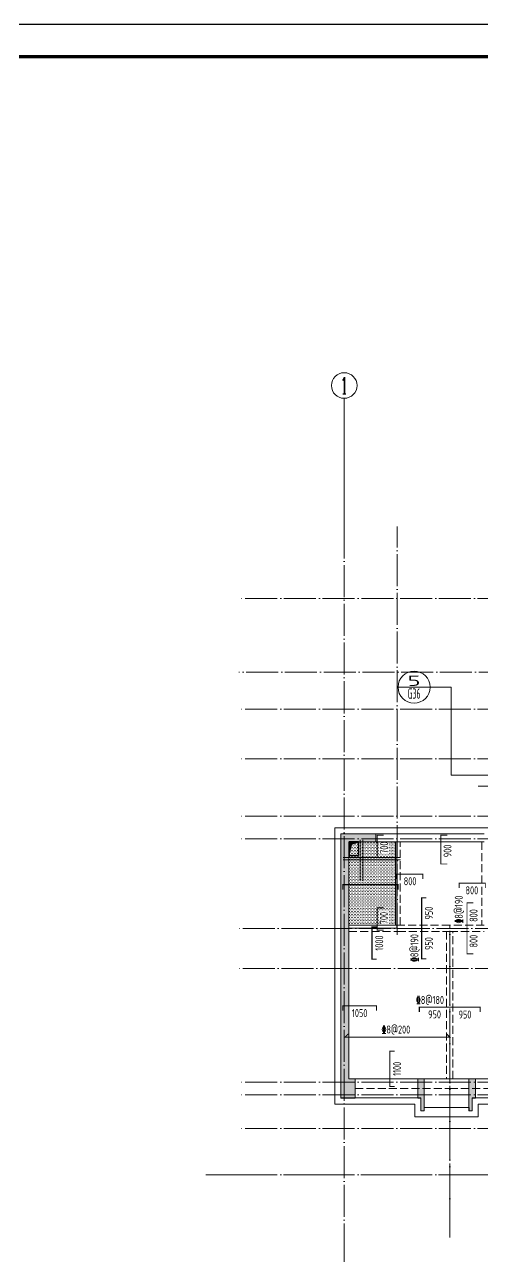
# Model space of a CAD drawing. Extents: x -129922 to 1190196, y -520662 to 139923.
# Drawn here: x 576760 to 591054, y -326059 to -287584 of the extents above; entities that cross this region are included whole.
import ezdxf
from ezdxf.enums import TextEntityAlignment as Align

# ---------------------------------------------------------------- set-up
doc = ezdxf.new("R2010")
doc.units = 0
doc.header["$LTSCALE"] = 1000
doc.header["$MEASUREMENT"] = 0
doc.linetypes.add('DASH', pattern=[0.35, 0.25, -0.1])
doc.linetypes.add('DOTE', pattern=[2.42, 2, -0.2, 0.02, -0.2])
for name, color, linetype, lineweight in [('A-平面-饰线', 11, 'Continuous', 15), ('A-标注-轴号', 3, 'Continuous', 15), ('A-标注-轴号文字', 7, 'Continuous', 15), ('A-轴线-塔楼', 1, 'DOTE', 9), ('A-轴线-塔楼$J4-三层平面图-山2', 1, 'DOTE', 9), ('A-轴线-隔墙', 41, 'DOTE', 9), ('S-基础-DQ', 6, 'Continuous', 20), ('S-墙柱-HATCH', 251, 'Continuous', 9), ('S-墙柱-WALL', 6, 'Continuous', 20), ('S-大样-DIM', 3, 'Continuous', 20), ('S-大样-HATCH', 251, 'Continuous', 9), ('S-大样-实线', 2, 'Continuous', 20), ('S-板-BEAM', 4, 'DASH', 20), ('S-板-BEAM-CON', 2, 'Continuous', 20), ('S-板-大样索引', 3, 'Continuous', 20), ('S-板-文字', 7, 'Continuous', 20), ('S-板-板面填充', 251, 'Continuous', 20), ('S-板-标高', 3, 'Continuous', 20), ('S-板-楼板正筋', 107, 'Continuous', 20), ('S-板-楼板正筋文字', 107, 'Continuous', 20), ('S-板-楼板负筋', 1, 'Continuous', 20), ('S-板-楼板负筋文字', 7, 'Continuous', 20), ('S-板-模板线条', 140, 'Continuous', 20), ('S-板-洞口边线', 211, 'Continuous', 20), ('S-轴网-轴线', 1, 'DOTE', 9)]:
    doc.layers.add(name, color=color, linetype=linetype, lineweight=lineweight)
for name, color, linetype in [('HOLE', 5, 'Continuous'), ('HOLE_HATCH', 9, 'Continuous'), ('Y-云图图框', 7, 'Continuous'), ('楼板负筋文字', 7, 'Continuous'), ('楼板负筋钢筋', 1, 'Continuous')]:
    doc.layers.add(name, color=color, linetype=linetype)
doc.styles.add('_TCH_AXIS', font='COMPLEX.shx', dxfattribs={"bigfont": 'hztxt.shx'})
doc.styles.add('_YT_Name', font='', dxfattribs={"width": 0.8})
doc.styles.add('_YT_Sign_Text', font='ros.shx', dxfattribs={"width": 0.8, "bigfont": 'hztxt.shx'})
doc.styles.add('COMPLEX', font='COMPLEX')
doc.styles.get("Standard").update_dxf_attribs({"font": 'gbenor.shx', "bigfont": 'gbcbig.shx'})
doc.styles.add('TSSD_Rein', font='tssdeng.shx', dxfattribs={"width": 0.7, "bigfont": 'hztxt.shx'})
doc.styles.get('_YT_Name').set_extended_font_data('SimHei')

# ---------------------------------------------------------------- blocks, each defined once
blk = doc.blocks.new('sgfhgfjhg')
at = {"layer": 'S-墙柱-WALL'}
blk.add_lwpolyline([(6288703, -1491407), (6287613, -1491407), (6287613, -1499657), (6288063, -1499657), (6288063, -1499057), (6287863, -1499057), (6287863, -1491657), (6288703, -1491657)], close=True, dxfattribs=at)
blk = doc.blocks.new('sfdhgfjhgjhgj')
at = {"layer": 'S-墙柱-HATCH'}
h = blk.add_hatch(color=256, dxfattribs=at)
h.dxf.hatch_style = 1
h.paths.add_polyline_path([(6492653, -1551164), (6491563, -1551164), (6491563, -1559414), (6492013, -1559414), (6492013, -1558814), (6491813, -1558814), (6491813, -1551414), (6492653, -1551414)])
blk.add_blockref('sgfhgfjhg', (203950, -59758))
blk = doc.blocks.new('ECMCTK_A1_横_单行图名--0')
at = {"color": 4}
blk.add_lwpolyline([(0, 0), (841, 0), (841, 594), (0, 594)], close=True, dxfattribs=at)
at = {"const_width": 1}
blk.add_lwpolyline([(25, 10), (831, 10), (831, 584), (25, 584)], close=True, dxfattribs=at)
at = {"color": 80, "flags": 3}
for tag, height, p in [('YTHQINS', 3, (34.31, 585.5)), ('ECMCKEY', 3, (292.07, 288.23)), ('YTTQINS', 5.62, (848.03, 12.81)), ('YTFRAME', 3, (652.76, 5.84)), ('YTBARCODE_T1', 3, (749.78, 5.95))]:
    blk.add_attdef(tag, text='', height=height, dxfattribs=at).set_placement(p, align=Align.MIDDLE_CENTER)
for tag, height, style, width, p in [('证书编号', 4, '_YT_Sign_Text', 0.8, (708.87, 43.81)), ('审查批准号', 4, '_YT_Sign_Text', 0.8, (761.06, 43.81)), ('工程号', 4, '_YT_Sign_Text', 0.5, (804.08, 44.12)), ('设计单位', 6, '_YT_Name', 0.8, (623.75, 38.6)), ('建设单位', 4, '_YT_Sign_Text', 0.8, (734.96, 36.11)), ('阶段', 4, '_YT_Sign_Text', 0.8, (804.08, 35.81)), ('项目号', 4, '_YT_Sign_Text', 0.5, (822.08, 33.72)), ('项目名称', 4, '_YT_Sign_Text', 0.8, (734.96, 28.11)), ('专业', 4, '_YT_Sign_Text', 0.8, (804.08, 27.31)), ('图纸编号', 4, '_YT_Sign_Text', 0.5, (803.93, 19.36)), ('图纸名称', 4.5, '_YT_Name', 0.8, (735.39, 15.06)), ('出图比例', 4.2, '_YT_Sign_Text', 0.8, (681.82, 11.78)), ('日期', 4, '_YT_Sign_Text', 0.5, (803.88, 12.13)), ('版本号', 4, '_YT_Sign_Text', 0.8, (822.08, 13))]:
    blk.add_attdef(tag, text='', height=height, dxfattribs=dict(style=style, width=width)).set_placement(p, align=Align.CENTER)
at = {"style": '_YT_Sign_Text', "width": 0.8, "flags": 3}
for tag, p, height in [('[审定人]', (590.95, 27.81), 4.1), ('{审定人}', (605.87, 26.45), 6.24), ('[校对人]', (642.23, 27.82), 4.1), ('{校对人}', (658.35, 26.53), 6.24), ('[审核人]', (591.01, 19.76), 4.1), ('{审核人}', (606.98, 18.44), 6.24), ('[设计人]', (642.47, 20.21), 4.1), ('{设计人}', (658.48, 18.54), 6.24), ('[项目负责人]', (590.78, 12.01), 4.1), ('{项目负责人}', (608.28, 10.72), 6.24), ('[专业负责人]', (642.74, 11.77), 4.1), ('{专业负责人}', (658.58, 10.36), 6.24)]:
    blk.add_attdef(tag, p, '', height=height, dxfattribs=at)
at = {"color": 80, "flags": 3}
for tag, p in [('YTBZSIT', (25, 10)), ('EXT_TK_LEFT', (25, 10)), ('YTQRCODE', (551.04, 11.91))]:
    blk.add_attdef(tag, p, '', height=3, dxfattribs=at)
blk = doc.blocks.new('20191023.11405152')
at = {"layer": 'S-大样-HATCH'}
h = blk.add_hatch(color=256, dxfattribs=at)
h.dxf.hatch_style = 1
h.paths.add_polyline_path([(-100, 0), (0, 0), (0, -400), (100, -400), (100, 600), (-100, 600)])
at = {"layer": 'S-大样-实线'}
blk.add_lwpolyline([(-100, 0), (0, 0), (0, -400), (100, -400), (100, 600), (-100, 600)], close=True, dxfattribs=at)
blk = doc.blocks.new('sfdhgfdhgfdjhgfjhgjk')
at = {"layer": 'S-板-BEAM'}
for p, q in [((6590541, -1486954), (6590541, -1484354)), ((6593091, -1484354), (6593091, -1486954)), ((6592091, -1486954), (6590466, -1486954)), ((6593166, -1486954), (6592091, -1486954)), ((6588941, -1487154), (6590466, -1487154)), ((6590466, -1487154), (6592091, -1487154)), ((6591991, -1487154), (6591991, -1491754)), ((6592091, -1487154), (6593166, -1487154)), ((6592191, -1491754), (6592191, -1487154)), ((6589141, -1492054), (6592091, -1492054)), ((6592091, -1492054), (6594591, -1492054))]:
    blk.add_line(p, q, dxfattribs=at)
at = {"layer": 'S-板-BEAM-CON'}
for p, q in [((6590466, -1484104), (6589781, -1484104)), ((6589781, -1484354), (6590466, -1484354)), ((6590391, -1484354), (6590391, -1486954)), ((6593166, -1484104), (6590466, -1484104)), ((6593166, -1484354), (6590466, -1484354)), ((6590466, -1486954), (6588941, -1486954)), ((6592091, -1491754), (6589141, -1491754)), ((6594591, -1491754), (6592091, -1491754))]:
    blk.add_line(p, q, dxfattribs=at)
at = {"layer": 'S-板-模板线条', "ltscale": 0.5}
blk.add_lwpolyline([(6588691, -1492354), (6591191, -1492354), (6591191, -1492754), (6591291, -1492754), (6591291, -1492654), (6592691, -1492654), (6592691, -1492754), (6592791, -1492754), (6592791, -1492354), (6594791, -1492354)], dxfattribs=at)
blk = doc.blocks.new('A$C74CD54C9')
at = {"layer": 'A-平面-饰线'}
blk.add_lwpolyline([(-7090, -15690), (-8810, -15690), (-8810, -16090), (-10790, -16090), (-10790, -15690), (-13290, -15690), (-13290, -7060), (-8490, -7060), (-8490, -4610), (-7290, -4610), (-7290, -590), (-7580, -590), (-7580, 440), (-6900, 440)], dxfattribs=at)
blk = doc.blocks.new('_AXISO')
blk.add_circle((0, 0), 0.5)
at = {"layer": 'S-板-文字', "style": 'COMPLEX', "width": 1.041667}
blk.add_attdef('A', text='', height=0.56, dxfattribs=at).set_placement((-0.25, -0.28), (0.25, -0.28), align=Align.FIT)
blk = doc.blocks.new('ZHOUWANG3')
at = {"layer": 'A-标注-轴号'}
for p, q in [((88652, 248942), (88652, 252942)), ((88652, 226834), (88652, 222834))]:
    blk.add_line(p, q, dxfattribs=at)
at = {"layer": 'A-轴线-塔楼', "linetype": 'DOTE', "ltscale": 0.5}
for p, q in [((88652, 248942), (88652, 226834)), ((139798, 246686), (85362, 246686)), ((102322, 244386), (85362, 244386)), ((139798, 243236), (85362, 243236)), ((139798, 241686), (85362, 241686)), ((139798, 239886), (85362, 239886)), ((139798, 239186), (85362, 239186)), ((139798, 231586), (85362, 231586)), ((139798, 228686), (85362, 228686))]:
    blk.add_line(p, q, dxfattribs=at)
at = {"layer": 'A-轴线-隔墙', "ltscale": 0.5}
for p, q in [((90302, 236186), (90302, 248942)), ((94952, 236386), (85362, 236386)), ((91952, 226834), (91952, 236486)), ((94952, 235136), (85362, 235136)), ((139798, 231186), (85362, 231186)), ((139798, 230136), (85362, 230136))]:
    blk.add_line(p, q, dxfattribs=at)
at = {"layer": 'A-标注-轴号'}
ref = blk.add_blockref('_AXISO', (88652, 253342), dxfattribs=dict(at, xscale=800, yscale=800, zscale=800))
ref.add_attrib('A', '1', dxfattribs={"layer": 'A-标注-轴号文字', "height": 515, "style": '_TCH_AXIS'}).set_placement((88542, 253085), (88762, 253085), align=Align.FIT)
blk = doc.blocks.new('sgjhfgjhgj')
at = {"layer": 'HOLE_HATCH', "ltscale": 0.5}
blk.add_hatch(color=256, dxfattribs=at).paths.add_polyline_path([(260719, 602712), (261019, 602712), (260794, 602637), (260719, 602292)])
at = {"layer": 'HOLE', "ltscale": 0.5}
blk.add_lwpolyline([(260719, 602292), (261019, 602292), (261019, 602712), (260719, 602712)], close=True, dxfattribs=at)
blk.add_lwpolyline([(260719, 602292), (260794, 602637), (261019, 602712)], dxfattribs=at)
blk = doc.blocks.new('sgfjhgfjhgkjhk')
at = {"layer": 'S-板-大样索引', "color": 1}
for p, q in [((6511393, -1417913), (6512091, -1417913)), ((6511393, -1423374), (6511393, -1417913)), ((6513091, -1417913), (6512091, -1417913)), ((6486817, -1422874), (6485160, -1422874)), ((6509666, -1423374), (6511393, -1423374))]:
    blk.add_line(p, q, dxfattribs=at)
at = {"layer": 'S-板-大样索引', "color": 6}
for p, q in [((6484501, -1420120), (6483501, -1420120)), ((6485160, -1420120), (6484501, -1420120)), ((6485160, -1422874), (6485160, -1420120))]:
    blk.add_line(p, q, dxfattribs=at)
at = {"layer": 'S-板-大样索引', "color": 1, "const_width": 50}
for points in [[(6486817, -1422724), (6486317, -1422724)], [(6509666, -1423524), (6510166, -1423524)]]:
    blk.add_lwpolyline(points, dxfattribs=at)
at = {"layer": 'S-板-大样索引', "color": 1}
blk.add_circle((6512591, -1417913), 500, dxfattribs=at)
at = {"layer": 'S-板-大样索引', "color": 6}
blk.add_circle((6484001, -1420120), 500, dxfattribs=at)
at = {"layer": 'S-板-大样索引', "color": 1, "style": 'TSSD_Rein'}
for s, width, p, p2 in [('3', 2.321429, (6512390, -1417873), (6512793, -1417873)), ('G33', 0.590909, (6512390, -1418276), (6512793, -1418276))]:
    blk.add_text(s, height=322, dxfattribs=dict(at, width=width)).set_placement(p, p2, align=Align.FIT)
at = {"layer": 'S-板-大样索引', "color": 6, "style": 'TSSD_Rein'}
for s, width, p, p2 in [('5', 2.321429, (6483800, -1420080), (6484203, -1420080)), ('G36', 0.601852, (6483800, -1420482), (6484203, -1420482))]:
    blk.add_text(s, height=322, dxfattribs=dict(at, width=width)).set_placement(p, p2, align=Align.FIT)

msp = doc.modelspace()

# ---------------------------------------------------------------- hatches: boundary and pattern name
at = {"layer": 'S-板-板面填充'}
h = msp.add_hatch(dxfattribs=at)
h.set_pattern_fill('DOTS', color=256, scale=30, style=0)
h.set_pattern_definition([(0, (586886.2, -315712.57), (23.8125, 47.625), [0, -47.625])])
h.paths.add_polyline_path([(588336.2, -313112.6), (586886.2, -313112.6), (586886.2, -315712.6), (588336.2, -315712.6)])

# ---------------------------------------------------------------- linework, layer by layer
at = {"layer": 'A-轴线-塔楼$J4-三层平面图-山2'}
msp.add_lwpolyline([(590036.2, -325465.4), (590036.2, -315712.6)], dxfattribs=at)
at = {"layer": 'S-基础-DQ', "ltscale": 0.5}
msp.add_lwpolyline([(586886.2, -315812.6), (588386.2, -315812.6), (588386.2, -313112.6)], dxfattribs=at)
at = {"layer": 'S-板-标高'}
msp.add_line((592198.6, -311374.1), (590917.6, -311374.1), dxfattribs=at)
at = {"layer": 'S-板-楼板正筋', "const_width": 30}
for points in [[(587240.1, -313047.1), (587240.1, -314334.1)], [(587316.6, -313047.1), (587316.6, -314334.1)], [(588506.6, -313600.6), (586703.6, -313600.6)], [(588506.6, -313676.6), (586703.6, -313676.6)], [(586867.3, -319104.5), (586761.2, -319210.6), (590036.2, -319210.6), (589930.1, -319104.5)]]:
    msp.add_lwpolyline(points, dxfattribs=at)
at = {"layer": 'S-板-楼板负筋'}
for points, const_width in [([(587968.1, -313602.6), (587768.1, -313602.6), (587768.1, -312902.6), (587968.1, -312902.6)], 30), ([(589961.2, -313802.6), (589761.2, -313802.6), (589761.2, -312902.6), (589961.2, -312902.6)], 30), ([(588376.2, -314267.6), (588376.2, -314117.6), (589196.2, -314117.6), (589196.2, -314267.6)], 30), ([(586696.2, -314599.9), (586696.2, -314449.9), (588426.2, -314449.9), (588426.2, -314599.9)], 35), ([(590326.2, -314550.1), (590326.2, -314400.1), (591146.2, -314400.1), (591146.2, -314550.1)], 30), ([(590773.7, -316612.6), (590573.7, -316612.6), (590573.7, -315012.6), (590773.7, -315012.6)], 30), ([(587971.6, -315872.6), (587771.6, -315872.6), (587771.6, -315172.6), (587971.6, -315172.6)], 30)]:
    msp.add_lwpolyline(points, dxfattribs=dict(at, const_width=const_width))
at = {"layer": 'S-轴网-轴线'}
msp.add_lwpolyline([(582421.3, -323512.6), (639236.2, -323512.6)], dxfattribs=at)
at = {"layer": '楼板负筋钢筋', "const_width": 35}
for points in [[(589308.1, -316762.6), (589158.1, -316762.6), (589158.1, -314862.6), (589308.1, -314862.6)], [(587757.6, -316772.6), (587607.6, -316772.6), (587607.6, -315772.6), (587757.6, -315772.6)], [(586696.2, -318385.6), (586696.2, -318235.6), (587746.2, -318235.6), (587746.2, -318385.6)], [(589086.2, -318425.6), (589086.2, -318275.6), (590986.2, -318275.6), (590986.2, -318425.6)], [(588316.1, -320752.6), (588166.1, -320752.6), (588166.1, -319652.6), (588316.1, -319652.6)]]:
    msp.add_lwpolyline(points, dxfattribs=at)

# ---------------------------------------------------------------- block references
for name, p in [('ZHOUWANG3', (498087.8, -552199)), ('sfdhgfjhgjhgj', (-5904926.8, 1238301.6)), ('sgjhfgjhgj', (326171.2, -915824.7))]:
    msp.add_blockref(name, p)
at = {"layer": 'S-大样-DIM'}
for name, p in [('A$C74CD54C9', (599736.2, -305612.6)), ('sfdhgfdhgfdjhgfjhgjk', (-6002054.4, 1171241.6))]:
    msp.add_blockref(name, p, dxfattribs=at)
at = {"layer": 'S-大样-实线'}
msp.add_blockref('20191023.11405152', (589136.2, -321112.6), dxfattribs=at)
at = {"layer": 'S-大样-实线', "xscale": -1}
msp.add_blockref('20191023.11405152', (590736.2, -321112.6), dxfattribs=at)
at = {"layer": 'S-板-洞口边线'}
msp.add_blockref('sgfjhgfjhgkjhk', (-5895079.4, 1111841.6), dxfattribs=at)
at = {"layer": 'Y-云图图框', "xscale": 100, "yscale": 100, "zscale": 100}
msp.add_blockref('ECMCTK_A1_横_单行图名--0', (569976.1, -346984.2), dxfattribs=at)

# ---------------------------------------------------------------- texts
at = {"layer": 'S-板-楼板正筋文字', "linetype": 'Continuous', "style": 'TSSD_Rein', "width": 0.7}
msp.add_text('\x848@200', height=250, dxfattribs=at).set_placement((587907.3, -319099.1))
at = {"layer": 'S-板-楼板负筋文字', "style": 'TSSD_Rein', "width": 0.7}
msp.add_text('700', height=250, rotation=90, dxfattribs=at).set_placement((587864.2, -313295.1), align=Align.TOP_CENTER)
at = {"layer": 'S-板-楼板负筋文字', "linetype": 'Continuous', "style": 'TSSD_Rein', "width": 0.7}
for s, p in [('900', (589841.2, -313395.1)), ('700', (587851.6, -315492.6)), ('800', (590653.7, -315412.6)), ('800', (590653.7, -316212.6))]:
    msp.add_text(s, height=250, rotation=90, dxfattribs=at).set_placement(p, align=Align.TOP_CENTER)
for p in [(588796.2, -314217.6), (590726.2, -314500.1)]:
    msp.add_text('800', height=250, dxfattribs=at).set_placement(p, align=Align.TOP_CENTER)
msp.add_text('\x848@190', height=250, rotation=90, dxfattribs=at).set_placement((590442.3, -315660.1))
at = {"layer": '楼板负筋文字', "style": 'TSSD_Rein', "width": 0.7}
for s, p in [('950', (589258.1, -315337.6)), ('1000', (587707.6, -316272.6)), ('950', (589258.1, -316287.6)), ('1100', (588266.1, -320202.6))]:
    msp.add_text(s, height=250, rotation=90, dxfattribs=at).set_placement(p, align=Align.TOP_CENTER)
msp.add_text('\x848@190', height=250, rotation=90, dxfattribs=at).set_placement((589058.1, -315992.6), align=Align.RIGHT)
msp.add_text('\x848@180', height=250, dxfattribs=at).set_placement((589856.2, -318175.6), align=Align.RIGHT)
for s, p in [('1050', (587221.2, -318335.6)), ('950', (589561.2, -318375.6)), ('950', (590511.2, -318380.6))]:
    msp.add_text(s, height=250, dxfattribs=at).set_placement(p, align=Align.TOP_CENTER)

doc.saveas('drawing.dxf')
